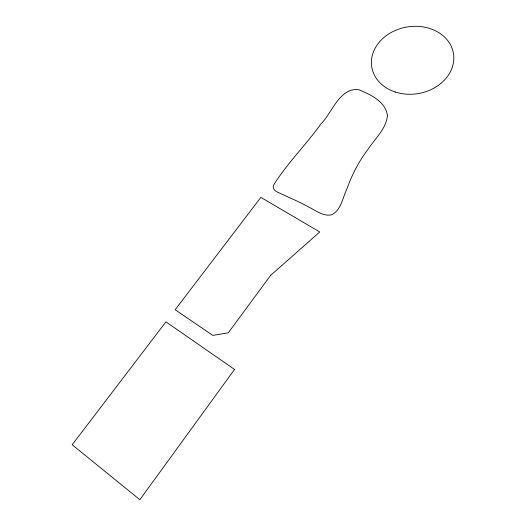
<?xml version="1.0" encoding="UTF-8"?>
<svg xmlns="http://www.w3.org/2000/svg" width="526" height="526" viewBox="0 0 526 526"><rect width="100%" height="100%" fill="white"/><g stroke="black" fill="none" stroke-linecap="round" stroke-linejoin="round"><path stroke-width="0.79" d="M387.452 115.503C386.268 128.785 375.229 138.305 368.325 148.93C358.85 161.14 351.874 175.04 346.66 189.551C342.531 198.164 341.032 210.308 331.531 214.805C323.668 216.587 316.678 211.051 310.038 207.724A223.997 204.18 -51 0 0 303.89 204.456C295.592 200.189 286.972 196.593 278.556 192.588C275.249 191.51 271.521 188.315 273.895 184.587C287.479 162.994 305.954 144.88 320.768 124.123C332.11 113.09 339.369 87.454 358.679 89.676C370.376 94.463 385.545 101.531 387.452 115.503M234.53 369.443L139.857 499.7L72.174 444.779L165.933 321.84L234.53 369.443M270.772 275.23L228.238 332.853L212.734 335.378L175.171 309.722L260.857 197.375L319.782 231.992L270.772 275.23M395.447 92.063A41.409 33.763 -9.5 0 0 453.655 54.855A41.409 33.763 -9.5 0 0 388.74 33.947A41.409 33.763 -9.5 0 0 395.447 92.063"/></g></svg>
